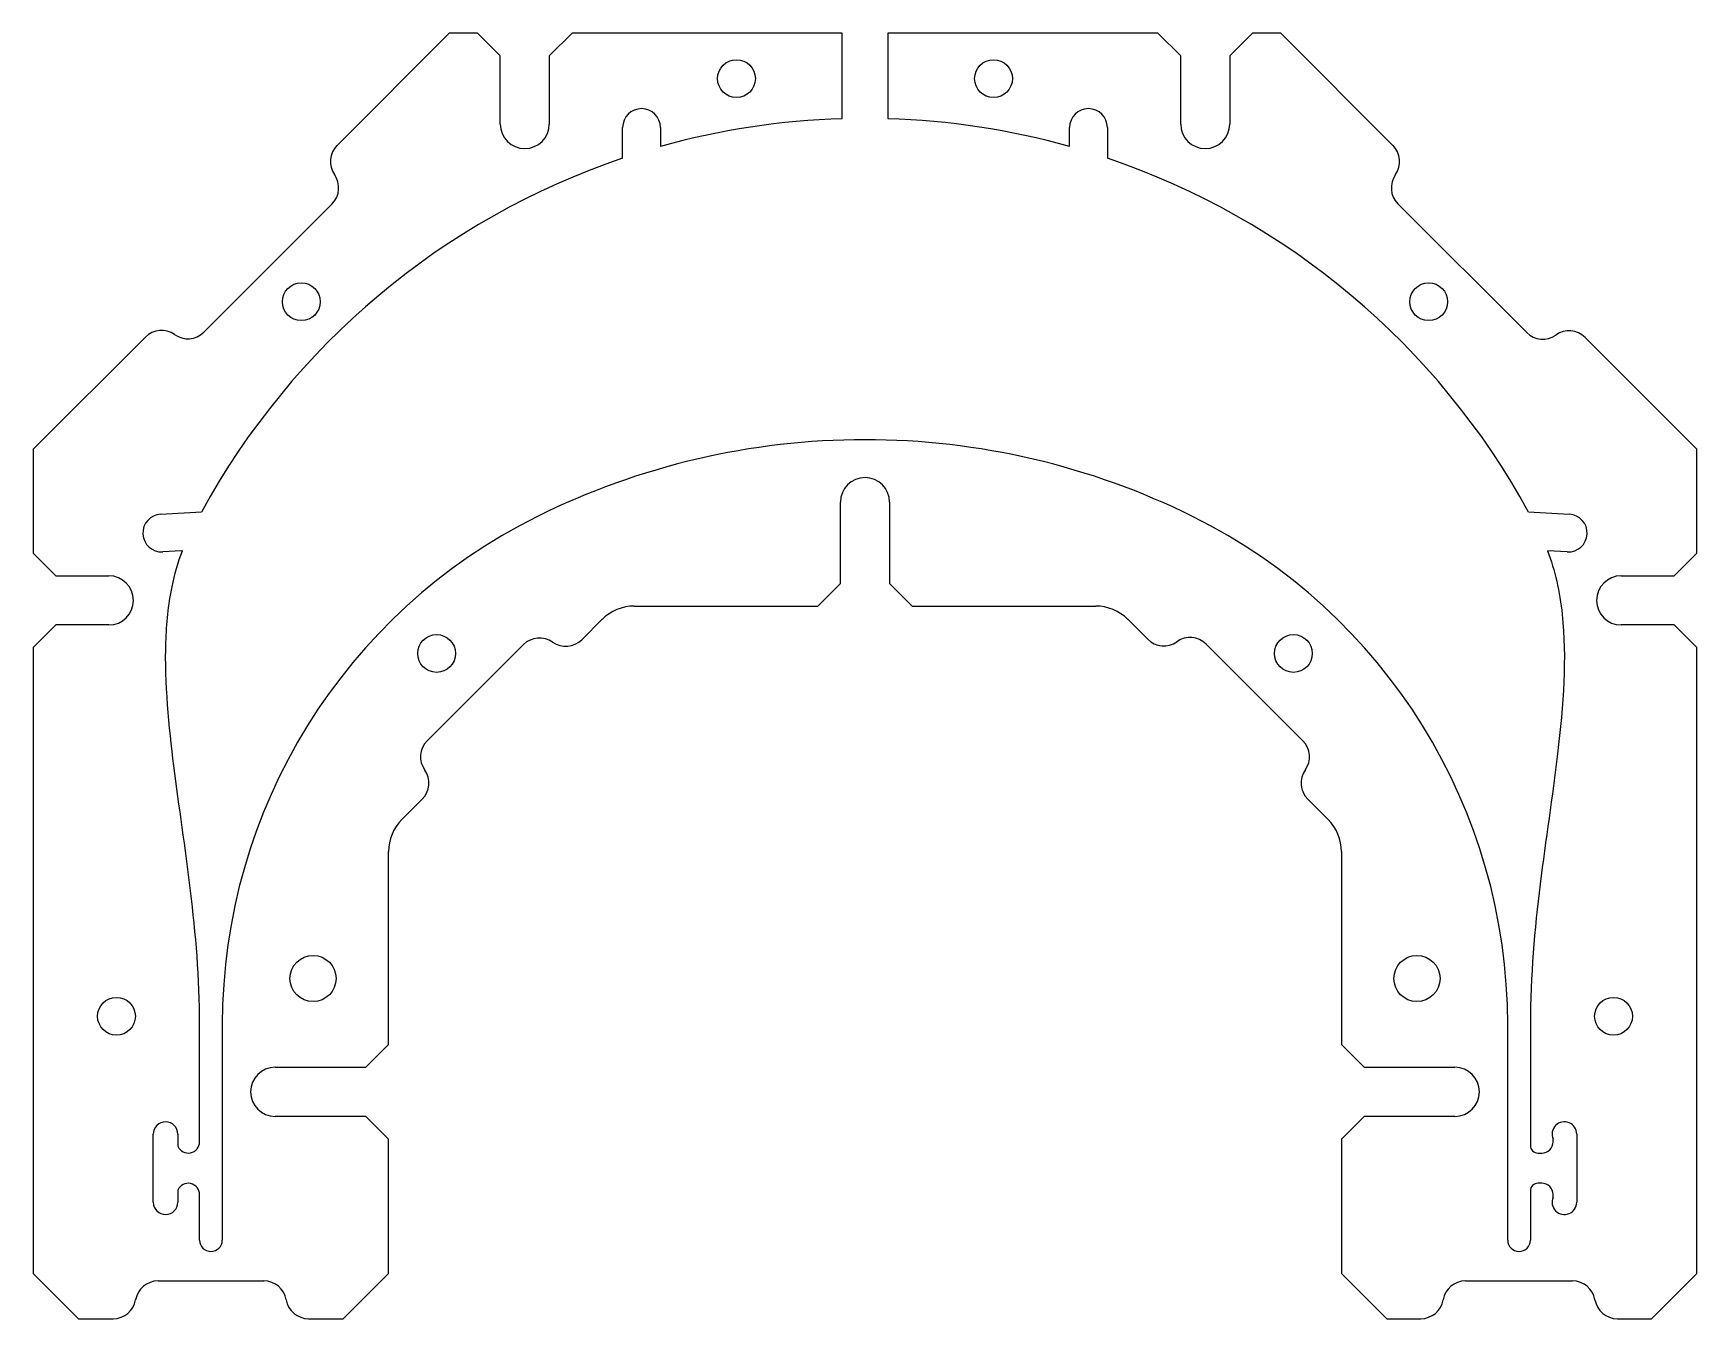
# Model space of a CAD drawing. Header units: millimetres. Extents: x -110 to 110, y -90 to 80.
import ezdxf

# ---------------------------------------------------------------- set-up
doc = ezdxf.new("R2010")
doc.units = ezdxf.units.MM
doc.layers.get('0').update_dxf_attribs({"linetype": 'CONTINUOUS'})

msp = doc.modelspace()

# ---------------------------------------------------------------- linework, layer by layer
for p, q in [((-55, 80), (-69.83, 65.17)), ((-51.25, 80), (-55, 80)), ((-48.25, 77), (-51.25, 80)), ((-38.75, 80), (-41.75, 77)), ((-3, 80), (-38.75, 80)), ((-3, 68.71), (-3, 80)), ((38.75, 80), (3, 80)), ((3, 80), (3, 68.71)), ((41.75, 77), (38.75, 80)), ((51.25, 80), (48.25, 77)), ((55, 80), (51.25, 80)), ((69.83, 65.17), (55, 80)), ((-48.25, 68), (-48.25, 77)), ((-41.75, 77), (-41.75, 68)), ((41.75, 68), (41.75, 77)), ((48.25, 77), (48.25, 68)), ((-32.05, 63.48), (-32.05, 67.53)), ((-27.05, 67.53), (-27.05, 65.03)), ((27.05, 65.03), (27.05, 67.53)), ((32.05, 67.53), (32.05, 63.48)), ((-70.48, 57.45), (-87.45, 40.48)), ((87.51, 40.42), (70.48, 57.45)), ((-95.17, 39.83), (-110, 25)), ((110, 25), (95.23, 39.77)), ((-110, 25), (-110, 11.25)), ((110, 11.25), (110, 25)), ((-3.25, 7.25), (-3.25, 18)), ((3.25, 18), (3.25, 7.25)), ((-93.14, 16.4), (-87.76, 16.69)), ((87.76, 16.69), (93.14, 16.4)), ((-110, 11.25), (-107, 8.25)), ((-90.38, 11.54), (-92.88, 11.41)), ((-90.27, 11.55), (-90.38, 11.54)), ((92.88, 11.41), (90.27, 11.55)), ((107, 8.25), (110, 11.25)), ((-107, 8.25), (-100, 8.25)), ((-6.25, 4.25), (-3.25, 7.25)), ((3.25, 7.25), (6.25, 4.25)), ((100, 8.25), (107, 8.25)), ((-37.45, -0.2), (-34.76, 2.5)), ((-30.51, 4.25), (-6.25, 4.25)), ((6.25, 4.25), (30.51, 4.25)), ((34.76, 2.5), (37.39, -0.14)), ((-107, 1.75), (-110, -1.25)), ((-100, 1.75), (-107, 1.75)), ((107, 1.75), (100, 1.75)), ((110, -1.25), (107, 1.75)), ((-110, -1.25), (-110, -69.49)), ((-57.9, -13.57), (-45.17, -0.85)), ((45.11, -0.79), (57.9, -13.57)), ((110, -69.49), (110, -1.25)), ((-61.24, -23.99), (-58.55, -21.29)), ((58.55, -21.29), (61.24, -23.99)), ((-63, -53.75), (-63, -28.23)), ((63, -28.23), (63, -53.75)), ((-88, -66.59), (-88, -51.09)), ((-85, -51.09), (-85, -79.6)), ((85, -79.6), (85, -51.09)), ((88, -51.09), (88, -67.09)), ((-66, -56.75), (-63, -53.75)), ((63, -53.75), (66, -56.75)), ((-78, -56.75), (-66, -56.75)), ((66, -56.75), (78, -56.75)), ((-66, -63.25), (-78, -63.25)), ((-63, -66.25), (-66, -63.25)), ((66, -63.25), (63, -66.25)), ((78, -63.25), (66, -63.25)), ((-94.13, -69.49), (-94.13, -65.59)), ((-90.87, -65.59), (-90.87, -67.2)), ((94.13, -65.59), (94.13, -69.49)), ((-63, -84), (-63, -66.25)), ((63, -66.25), (63, -84)), ((89, -68.09), (89.5, -68.09)), ((91, -66.59), (91, -66.23)), ((-110, -69.49), (-110, -70.69)), ((-94.13, -70.69), (-94.13, -69.49)), ((94.13, -69.49), (94.13, -70.69)), ((110, -70.69), (110, -69.49)), ((-110, -70.69), (-110, -84)), ((-94.13, -74.59), (-94.13, -70.69)), ((89.5, -72.09), (89, -72.09)), ((94.13, -70.69), (94.13, -74.59)), ((110, -84), (110, -70.69)), ((-90.87, -72.98), (-90.87, -74.59)), ((-88, -79.6), (-88, -73.59)), ((88, -73.09), (88, -79.6)), ((91, -73.95), (91, -73.59)), ((-110, -84), (-104, -90)), ((-93.5, -85), (-79.5, -85)), ((-69, -90), (-63, -84)), ((63, -84), (69, -90)), ((79.42, -85), (93.58, -85)), ((104, -90), (110, -84)), ((-104, -90), (-99.42, -90)), ((-73.58, -90), (-69, -90)), ((69, -90), (73.5, -90)), ((99.5, -90), (104, -90))]:
    msp.add_line(p, q)
for centre, radius in [((-17, 74), 2.5), ((17, 74), 2.5), ((-74.55, 44.5), 2.5), ((74.55, 44.5), 2.5), ((-56.66, -2.02), 2.5), ((56.66, -2.02), 2.5), ((-73, -45), 3.05), ((73, -45), 3.05), ((-99, -50), 2.5), ((99, -50), 2.5)]:
    msp.add_circle(centre, radius)
for centre, radius, start, end in [((-29.55, 67.53), 2.5, 0, 180), ((0, -31.25), 100, 91.719, 105.6952), ((0, -31.25), 100, 74.305, 88.281), ((29.55, 67.53), 2.5, 0, 180), ((-45, 68), 3.25, -180, 0), ((45, 68), 3.25, -180, 0), ((-67.71, 63.05), 3, 135, 215.4059), ((67.71, 63.05), 3, -35.4059, 45), ((0, -31.25), 100, 108.6944, 151.3571), ((0, -31.25), 100, 28.6429, 71.3059), ((-72.6, 59.57), 3, -45, 35.4059), ((72.6, 59.57), 3, 144.5941, 225), ((-93.05, 37.71), 3, 54.5941, 135), ((-89.57, 42.6), 3, 234.5941, 315), ((89.63, 42.54), 3, 225, 305.4059), ((93.11, 37.65), 3, 45, 125.4059), ((0, -71.25), 97.5, 90.0028, 116.3878), ((0, -71.25), 97.5, 63.6122, 90.0031), ((0, 18), 3.25, 0, 180), ((-93.01, 13.91), 2.5, 93.0254, 273.0254), ((-10, -51.09), 75, 116.3878, 180), ((10, -51.09), 75, 0, 63.6122), ((93.01, 13.91), 2.5, -93.0254, 86.9746), ((-100, 5), 3.25, -90, 90), ((100, 5), 3.25, 90, 270), ((-30.51, -1.75), 6, 90, 135), ((30.51, -1.75), 6, 45, 90), ((-43.05, -2.97), 3, 54.5941, 135), ((42.99, -2.91), 3, 45, 125.4058), ((-39.57, 1.92), 3, 234.5941, 315), ((39.51, 1.98), 3, 225, 305.4058), ((-55.78, -15.7), 3, 135, 215.4059), ((55.78, -15.7), 3, -35.4058, 45), ((-60.67, -19.17), 3, -45, 35.4059), ((60.67, -19.17), 3, 144.5942, 225), ((-57, -28.23), 6, 135, 180), ((57, -28.23), 6, 0, 45), ((-10, -51.09), 78, 179.9972, 180), ((10, -51.09), 78, 0, 0.0028), ((-78, -60), 3.25, 90, 270), ((78, -60), 3.25, -90, 90), ((-92.5, -65.59), 1.63, 0, 180), ((92.5, -65.59), 1.63, 0, 203.038), ((-89.5, -66.59), 1.5, 204.0298, 359.9999), ((89, -67.09), 1, 180, 270), ((89.5, -66.59), 1.5, -90, 0), ((-89.5, -73.59), 1.5, 0, 155.9701), ((89, -73.09), 1, 90, 180), ((89.5, -73.59), 1.5, 0, 90), ((-92.5, -74.59), 1.63, 180, 360), ((92.5, -74.59), 1.63, -203.038, 0), ((-86.5, -79.6), 1.5, 180, 360), ((86.5, -79.6), 1.5, -180, 0), ((-93.5, -88), 3, 90, 170.4059), ((-79.5, -88), 3, 9.5941, 90), ((79.42, -88), 3, 90, 170.4059), ((93.58, -88), 3, 9.5941, 90), ((-99.42, -87), 3, 270, 350.4059), ((-73.58, -87), 3, 189.5941, 270), ((73.5, -87), 3, 270, 350.4059), ((99.5, -87), 3, 189.5941, 270)]:
    msp.add_arc(centre, radius, start, end)
for points, knots in [([(-88, -51.09), (-88, -38.79), (-90.05, -27.64), (-92.04, -11.8), (-92.64, -5.87), (-92.38, 1.93), (-92.14, 4.4), (-91.3, 8.43), (-90.86, 10.01), (-90.27, 11.55)], [0, 0, 0, 0, 3.68749, 3.68749, 5.421986, 5.421986, 6.217813, 6.217813, 6.752865, 6.752865, 6.752865, 6.752865]), ([(90.27, 11.55), (91.25, 8.97), (91.88, 6.19), (92.82, -2.54), (92.37, -8.78), (90.26, -26.56), (88, -38.1), (88, -51.09)], [0.196015, 0.196015, 0.196015, 0.196015, 1.01659, 1.01659, 2.543254, 2.543254, 5.1805, 5.1805, 5.1805, 5.1805])]:
    msp.add_open_spline(points, degree=3, knots=knots)

doc.saveas('drawing.dxf')
